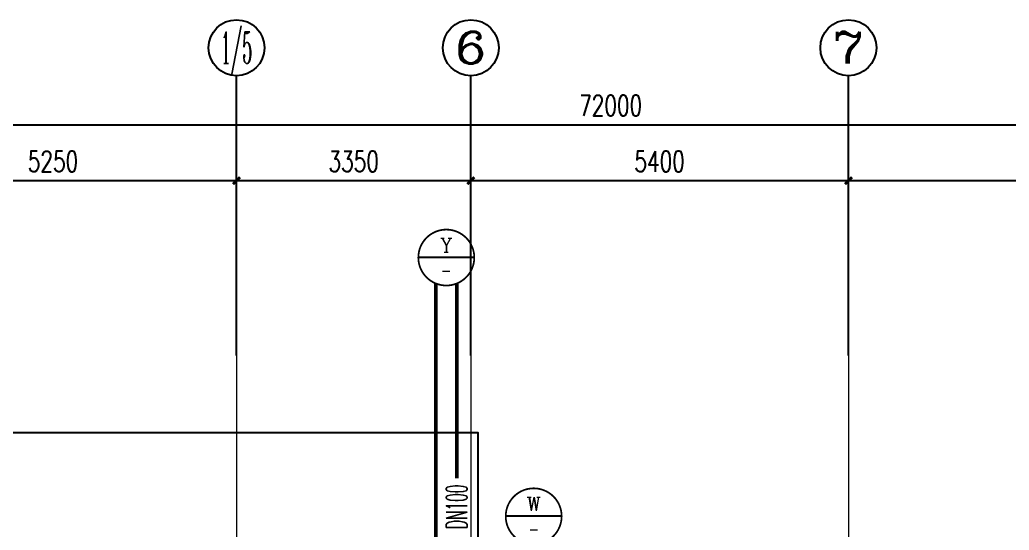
# Model space of a CAD drawing. Extents: x 1031190 to 1725648, y 733081 to 1571294.
# Drawn here: x 1320738 to 1334888, y 1155057 to 1162356 of the extents above; entities that cross this region are included whole.
import ezdxf
from ezdxf.enums import TextEntityAlignment as Align

# ---------------------------------------------------------------- set-up
doc = ezdxf.new("R2010")
doc.units = 0
doc.header["$LTSCALE"] = 1000
doc.header["$MEASUREMENT"] = 0
doc.linetypes.add('ACAD_ISO10W100', pattern=[18.5, 12, -3, 0.5, -3])
doc.linetypes.add('DOTE', pattern=[2.42, 2, -0.2, 0.02, -0.2])
for name, color, linetype in [('A-EQPM-MECH', 191, 'Continuous'), ('AXIS', 3, 'Continuous'), ('AXIS_TEXT', 4, 'Continuous'), ('C-AXIS(轴号)', 3, 'Continuous'), ('C-AXIS-T(字)', 7, 'Continuous'), ('DIM_雨水', 3, 'Continuous'), ('PIPE-雨水', 4, 'Y'), ('TEXT_雨水', 4, 'Continuous')]:
    doc.layers.add(name, color=color, linetype=linetype)
doc.layers.add('DOTE', color=19, linetype='DOTE', lineweight=9)
doc.styles.add('_TCH_AXIS', font='COMPLEX', dxfattribs={"bigfont": 'GBCBIG'})
doc.styles.add('_TCH_DIM_T3', font='SIMPLEX', dxfattribs={"width": 0.705882, "bigfont": 'GBCBIG'})
doc.styles.add('_TWT_CIRCLE', font='COMPLEX', dxfattribs={"width": 1.1, "height": 3.5, "bigfont": 'HZTXT'})
doc.styles.add('_TWT_PIPEDN', font='SIMPLEX.shx', dxfattribs={"width": 0.6, "oblique": 10, "height": 3, "bigfont": 'HZTXT.shx'})
doc.styles.add('COMPLEX', font='COMPLEX')
doc.styles.get("Standard").update_dxf_attribs({"font": 'gbenor.shx', "bigfont": 'gbcbig.shx'})
doc.linetypes.add('Y', pattern='A,2,-0.2,["Y",Standard,S=0.4,R=0,X=-0.1,Y=-0.115],-0.35', length=2.55)
doc.dimstyles.new('_TCH_ARCH&&100', dxfattribs={"dimtxt": 297.5, "dimasz": 100, "dimexe": 250, "dimexo": 300, "dimgap": 126.25, "dimtad": 1, "dimdec": 0, "dimzin": 0, "dimdsep": 46, "dimtxsty": '_TCH_DIM_T3', "dimblk": 'ARCHTICK', "dimcen": 0.09, "dimclrt": 7, "dimazin": 2, "dimtfac": 1, "dimtdec": 0, "dimtix": 1, "dimtmove": 2, "dimatfit": 3, "dimfxl": 0, "dimtolj": 1, "dimtzin": 0, "dimarcsym": 0})

# ---------------------------------------------------------------- blocks, each defined once
blk = doc.blocks.new('_ArchTick')
at = {"color": 0, "linetype": 'ByBlock', "const_width": 0.4}
blk.add_lwpolyline([(-0.5, -0.5), (0.5, 0.5)], dxfattribs=at)
blk = doc.blocks.new('*D1074')
at = {"layer": 'AXIS', "color": 0, "lineweight": -2}
for p, q in [((1293188, 1157856), (1293188, 1161106)), ((1365188, 1157856), (1365188, 1161106)), ((1293188, 1160856), (1365188, 1160856))]:
    blk.add_line(p, q, dxfattribs=at)
at = {"layer": 'Defpoints', "color": 0}
for p in [(1365188, 1160856), (1293188, 1157556), (1365188, 1157556)]:
    blk.add_point(p, dxfattribs=at)
at = {"layer": 'AXIS', "color": 0, "lineweight": -2, "xscale": 100, "yscale": 100, "zscale": 100, "rotation": 180}
blk.add_blockref('_ArchTick', (1293188, 1160856), dxfattribs=at)
at = {"layer": 'AXIS', "color": 0, "lineweight": -2, "xscale": 100, "yscale": 100, "zscale": 100}
blk.add_blockref('_ArchTick', (1365188, 1160856), dxfattribs=at)
at = {"layer": 'AXIS', "color": 7, "insert": (1329188, 1161131), "char_height": 297.5, "attachment_point": 5, "style": '_TCH_DIM_T3'}
blk.add_mtext('\\A1;72000', dxfattribs=at)
blk = doc.blocks.new('*D1083')
at = {"layer": 'AXIS', "color": 0, "lineweight": -2}
for p, q in [((1318588, 1157856), (1318588, 1160306)), ((1323838, 1157856), (1323838, 1160306)), ((1318588, 1160056), (1323838, 1160056))]:
    blk.add_line(p, q, dxfattribs=at)
at = {"layer": 'Defpoints', "color": 0}
for p in [(1323838, 1160056), (1318588, 1157556), (1323838, 1157556)]:
    blk.add_point(p, dxfattribs=at)
at = {"layer": 'AXIS', "color": 0, "lineweight": -2, "xscale": 100, "yscale": 100, "zscale": 100, "rotation": 180}
blk.add_blockref('_ArchTick', (1318588, 1160056), dxfattribs=at)
at = {"layer": 'AXIS', "color": 0, "lineweight": -2, "xscale": 100, "yscale": 100, "zscale": 100}
blk.add_blockref('_ArchTick', (1323838, 1160056), dxfattribs=at)
at = {"layer": 'AXIS', "color": 7, "insert": (1321213, 1160331), "char_height": 297.5, "attachment_point": 5, "style": '_TCH_DIM_T3'}
blk.add_mtext('\\A1;5250', dxfattribs=at)
blk = doc.blocks.new('*D1084')
at = {"layer": 'AXIS', "color": 0, "lineweight": -2}
for p, q in [((1323838, 1157856), (1323838, 1160306)), ((1327188, 1157856), (1327188, 1160306)), ((1323838, 1160056), (1327188, 1160056))]:
    blk.add_line(p, q, dxfattribs=at)
at = {"layer": 'Defpoints', "color": 0}
for p in [(1327188, 1160056), (1323838, 1157556), (1327188, 1157556)]:
    blk.add_point(p, dxfattribs=at)
at = {"layer": 'AXIS', "color": 0, "lineweight": -2, "xscale": 100, "yscale": 100, "zscale": 100, "rotation": 180}
blk.add_blockref('_ArchTick', (1323838, 1160056), dxfattribs=at)
at = {"layer": 'AXIS', "color": 0, "lineweight": -2, "xscale": 100, "yscale": 100, "zscale": 100}
blk.add_blockref('_ArchTick', (1327188, 1160056), dxfattribs=at)
at = {"layer": 'AXIS', "color": 7, "insert": (1325513, 1160331), "char_height": 297.5, "attachment_point": 5, "style": '_TCH_DIM_T3'}
blk.add_mtext('\\A1;3350', dxfattribs=at)
blk = doc.blocks.new('*D1085')
at = {"layer": 'AXIS', "color": 0, "lineweight": -2}
for p, q in [((1327188, 1157856), (1327188, 1160306)), ((1332588, 1157856), (1332588, 1160306)), ((1327188, 1160056), (1332588, 1160056))]:
    blk.add_line(p, q, dxfattribs=at)
at = {"layer": 'Defpoints', "color": 0}
for p in [(1332588, 1160056), (1327188, 1157556), (1332588, 1157556)]:
    blk.add_point(p, dxfattribs=at)
at = {"layer": 'AXIS', "color": 0, "lineweight": -2, "xscale": 100, "yscale": 100, "zscale": 100, "rotation": 180}
blk.add_blockref('_ArchTick', (1327188, 1160056), dxfattribs=at)
at = {"layer": 'AXIS', "color": 0, "lineweight": -2, "xscale": 100, "yscale": 100, "zscale": 100}
blk.add_blockref('_ArchTick', (1332588, 1160056), dxfattribs=at)
at = {"layer": 'AXIS', "color": 7, "insert": (1329888, 1160331), "char_height": 297.5, "attachment_point": 5, "style": '_TCH_DIM_T3'}
blk.add_mtext('\\A1;5400', dxfattribs=at)
blk = doc.blocks.new('*D1086')
at = {"layer": 'AXIS', "color": 0, "lineweight": -2}
for p, q in [((1332588, 1157856), (1332588, 1160306)), ((1340388, 1157856), (1340388, 1160306)), ((1332588, 1160056), (1340388, 1160056))]:
    blk.add_line(p, q, dxfattribs=at)
at = {"layer": 'Defpoints', "color": 0}
for p in [(1340388, 1160056), (1332588, 1157556), (1340388, 1157556)]:
    blk.add_point(p, dxfattribs=at)
at = {"layer": 'AXIS', "color": 0, "lineweight": -2, "xscale": 100, "yscale": 100, "zscale": 100, "rotation": 180}
blk.add_blockref('_ArchTick', (1332588, 1160056), dxfattribs=at)
at = {"layer": 'AXIS', "color": 0, "lineweight": -2, "xscale": 100, "yscale": 100, "zscale": 100}
blk.add_blockref('_ArchTick', (1340388, 1160056), dxfattribs=at)
at = {"layer": 'AXIS', "color": 7, "insert": (1336488, 1160331), "char_height": 297.5, "attachment_point": 5, "style": '_TCH_DIM_T3'}
blk.add_mtext('\\A1;7800', dxfattribs=at)
blk = doc.blocks.new('_AXISO')
blk.add_circle((0, 0), 0.5)
at = {"layer": 'AXIS_TEXT', "style": 'COMPLEX', "width": 1.041667}
blk.add_attdef('A', text='', height=0.56, dxfattribs=at).set_placement((-0.25, -0.28), (0.25, -0.28), align=Align.FIT)
blk = doc.blocks.new('*D1313')
at = {"layer": 'AXIS', "color": 0, "lineweight": -2}
for p, q in [((1293188, 1157856), (1293188, 1161106)), ((1365188, 1157856), (1365188, 1161106)), ((1293188, 1160856), (1365188, 1160856))]:
    blk.add_line(p, q, dxfattribs=at)
at = {"layer": 'Defpoints', "color": 0}
for p in [(1365188, 1160856), (1293188, 1157556), (1365188, 1157556)]:
    blk.add_point(p, dxfattribs=at)
at = {"layer": 'AXIS', "color": 0, "lineweight": -2, "xscale": 100, "yscale": 100, "zscale": 100, "rotation": 180}
blk.add_blockref('_ArchTick', (1293188, 1160856), dxfattribs=at)
at = {"layer": 'AXIS', "color": 0, "lineweight": -2, "xscale": 100, "yscale": 100, "zscale": 100}
blk.add_blockref('_ArchTick', (1365188, 1160856), dxfattribs=at)
at = {"layer": 'AXIS', "color": 7, "insert": (1329188, 1161131), "char_height": 297.5, "attachment_point": 5, "style": '_TCH_DIM_T3'}
blk.add_mtext('\\A1;72000', dxfattribs=at)
blk = doc.blocks.new('*D1322')
at = {"layer": 'AXIS', "color": 0, "lineweight": -2}
for p, q in [((1318588, 1157856), (1318588, 1160306)), ((1323838, 1157856), (1323838, 1160306)), ((1318588, 1160056), (1323838, 1160056))]:
    blk.add_line(p, q, dxfattribs=at)
at = {"layer": 'Defpoints', "color": 0}
for p in [(1323838, 1160056), (1318588, 1157556), (1323838, 1157556)]:
    blk.add_point(p, dxfattribs=at)
at = {"layer": 'AXIS', "color": 0, "lineweight": -2, "xscale": 100, "yscale": 100, "zscale": 100, "rotation": 180}
blk.add_blockref('_ArchTick', (1318588, 1160056), dxfattribs=at)
at = {"layer": 'AXIS', "color": 0, "lineweight": -2, "xscale": 100, "yscale": 100, "zscale": 100}
blk.add_blockref('_ArchTick', (1323838, 1160056), dxfattribs=at)
at = {"layer": 'AXIS', "color": 7, "insert": (1321213, 1160331), "char_height": 297.5, "attachment_point": 5, "style": '_TCH_DIM_T3'}
blk.add_mtext('\\A1;5250', dxfattribs=at)
blk = doc.blocks.new('*D1323')
at = {"layer": 'AXIS', "color": 0, "lineweight": -2}
for p, q in [((1323838, 1157856), (1323838, 1160306)), ((1327188, 1157856), (1327188, 1160306)), ((1323838, 1160056), (1327188, 1160056))]:
    blk.add_line(p, q, dxfattribs=at)
at = {"layer": 'Defpoints', "color": 0}
for p in [(1327188, 1160056), (1323838, 1157556), (1327188, 1157556)]:
    blk.add_point(p, dxfattribs=at)
at = {"layer": 'AXIS', "color": 0, "lineweight": -2, "xscale": 100, "yscale": 100, "zscale": 100, "rotation": 180}
blk.add_blockref('_ArchTick', (1323838, 1160056), dxfattribs=at)
at = {"layer": 'AXIS', "color": 0, "lineweight": -2, "xscale": 100, "yscale": 100, "zscale": 100}
blk.add_blockref('_ArchTick', (1327188, 1160056), dxfattribs=at)
at = {"layer": 'AXIS', "color": 7, "insert": (1325513, 1160331), "char_height": 297.5, "attachment_point": 5, "style": '_TCH_DIM_T3'}
blk.add_mtext('\\A1;3350', dxfattribs=at)
blk = doc.blocks.new('*D1324')
at = {"layer": 'AXIS', "color": 0, "lineweight": -2}
for p, q in [((1327188, 1157856), (1327188, 1160306)), ((1332588, 1157856), (1332588, 1160306)), ((1327188, 1160056), (1332588, 1160056))]:
    blk.add_line(p, q, dxfattribs=at)
at = {"layer": 'Defpoints', "color": 0}
for p in [(1332588, 1160056), (1327188, 1157556), (1332588, 1157556)]:
    blk.add_point(p, dxfattribs=at)
at = {"layer": 'AXIS', "color": 0, "lineweight": -2, "xscale": 100, "yscale": 100, "zscale": 100, "rotation": 180}
blk.add_blockref('_ArchTick', (1327188, 1160056), dxfattribs=at)
at = {"layer": 'AXIS', "color": 0, "lineweight": -2, "xscale": 100, "yscale": 100, "zscale": 100}
blk.add_blockref('_ArchTick', (1332588, 1160056), dxfattribs=at)
at = {"layer": 'AXIS', "color": 7, "insert": (1329888, 1160331), "char_height": 297.5, "attachment_point": 5, "style": '_TCH_DIM_T3'}
blk.add_mtext('\\A1;5400', dxfattribs=at)
blk = doc.blocks.new('*D1325')
at = {"layer": 'AXIS', "color": 0, "lineweight": -2}
for p, q in [((1332588, 1157856), (1332588, 1160306)), ((1340388, 1157856), (1340388, 1160306)), ((1332588, 1160056), (1340388, 1160056))]:
    blk.add_line(p, q, dxfattribs=at)
at = {"layer": 'Defpoints', "color": 0}
for p in [(1340388, 1160056), (1332588, 1157556), (1340388, 1157556)]:
    blk.add_point(p, dxfattribs=at)
at = {"layer": 'AXIS', "color": 0, "lineweight": -2, "xscale": 100, "yscale": 100, "zscale": 100, "rotation": 180}
blk.add_blockref('_ArchTick', (1332588, 1160056), dxfattribs=at)
at = {"layer": 'AXIS', "color": 0, "lineweight": -2, "xscale": 100, "yscale": 100, "zscale": 100}
blk.add_blockref('_ArchTick', (1340388, 1160056), dxfattribs=at)
at = {"layer": 'AXIS', "color": 7, "insert": (1336488, 1160331), "char_height": 297.5, "attachment_point": 5, "style": '_TCH_DIM_T3'}
blk.add_mtext('\\A1;7800', dxfattribs=at)

msp = doc.modelspace()

# ---------------------------------------------------------------- linework, layer by layer
at = {"layer": 'A-EQPM-MECH', "color": 8}
msp.add_lwpolyline([(1293087.7, 1153656.1), (1293087.7, 1156456.1), (1327287.7, 1156456.1), (1327287.7, 1153656.1)], dxfattribs=at)
msp.add_lwpolyline([(1293087.7, 1153656.1), (1293087.7, 1156456.1), (1327287.7, 1156456.1), (1327287.7, 1153656.1)], dxfattribs=at)
at = {"layer": 'C-AXIS(轴号)'}
for p, q in [((1323837.7, 1157556.1), (1323837.7, 1161556.1)), ((1323837.7, 1157556.1), (1323837.7, 1161556.1)), ((1327187.7, 1157556.1), (1327187.7, 1161556.1)), ((1327187.7, 1157556.1), (1327187.7, 1161556.1)), ((1332587.7, 1157556.1), (1332587.7, 1161556.1)), ((1332587.7, 1157556.1), (1332587.7, 1161556.1))]:
    msp.add_line(p, q, dxfattribs=at)
at = {"layer": 'DIM_雨水'}
for p, q in [((1327237.7, 1158956.1), (1326437.7, 1158956.1)), ((1327237.7, 1158956.1), (1326437.7, 1158956.1)), ((1328487.2, 1155256.1), (1327687.2, 1155256.1)), ((1328487.2, 1155256.1), (1327687.2, 1155256.1))]:
    msp.add_line(p, q, dxfattribs=at)
at = {"layer": 'DIM_雨水', "const_width": 25}
for points in [[(1327237.7, 1158956.1, 1), (1326437.7, 1158956.1, 1)], [(1327237.7, 1158956.1, 1), (1326437.7, 1158956.1, 1)], [(1328487.2, 1155256.1, 1), (1327687.2, 1155256.1, 1)], [(1328487.2, 1155256.1, 1), (1327687.2, 1155256.1, 1)]]:
    msp.add_lwpolyline(points, format="xyb", close=True, dxfattribs=at)
at = {"layer": 'DOTE', "linetype": 'ACAD_ISO10W100', "ltscale": 100}
for p, q in [((1323837.7, 1157556.1), (1323837.7, 1143906.1)), ((1323837.7, 1157556.1), (1323837.7, 1143906.1)), ((1327187.7, 1157556.1), (1327187.7, 1132856.1)), ((1327187.7, 1157556.1), (1327187.7, 1132856.1)), ((1332587.7, 1157556.1), (1332587.7, 1132856.1)), ((1332587.7, 1157556.1), (1332587.7, 1132856.1))]:
    msp.add_line(p, q, dxfattribs=at)
at = {"layer": 'PIPE-雨水', "const_width": 55}
for points in [[(1326687.7, 1154513.2), (1326687.7, 1158585.3)], [(1326687.7, 1154513.2), (1326687.7, 1158585.3)], [(1326987.6, 1155796.7), (1326987.5, 1158585.3)], [(1326987.6, 1155796.7), (1326987.5, 1158585.3)]]:
    msp.add_lwpolyline(points, dxfattribs=at)

# ---------------------------------------------------------------- block references
at = {"layer": 'C-AXIS(轴号)'}
ref = msp.add_blockref('_AXISO', (1323837.7, 1161956.1), dxfattribs=dict(at, xscale=800, yscale=800, zscale=800))
ref.add_attrib('A', '1/5', dxfattribs={"layer": 'C-AXIS-T(字)', "height": 452.55, "style": '_TCH_AXIS', "width": 0.411765}).set_placement((1323611.4, 1161729.9), (1324064, 1161729.9), align=Align.FIT)
ref = msp.add_blockref('_AXISO', (1323837.7, 1161956.1), dxfattribs=dict(at, xscale=800, yscale=800, zscale=800))
ref.add_attrib('A', '1/5', dxfattribs={"layer": 'C-AXIS-T(字)', "height": 452.55, "style": '_TCH_AXIS', "width": 0.411765}).set_placement((1323611.4, 1161729.9), (1324064, 1161729.9), align=Align.FIT)
ref = msp.add_blockref('_AXISO', (1327187.7, 1161956.1), dxfattribs=dict(at, xscale=800, yscale=800, zscale=800))
ref.add_attrib('A', '6', dxfattribs={"layer": 'C-AXIS-T(字)', "height": 452.5, "style": '_TCH_AXIS', "width": 1.5}).set_placement((1326961.4, 1161729.9), (1327414, 1161729.9), align=Align.FIT)
ref = msp.add_blockref('_AXISO', (1327187.7, 1161956.1), dxfattribs=dict(at, xscale=800, yscale=800, zscale=800))
ref.add_attrib('A', '6', dxfattribs={"layer": 'C-AXIS-T(字)', "height": 452.5, "style": '_TCH_AXIS', "width": 1.5}).set_placement((1326961.4, 1161729.9), (1327414, 1161729.9), align=Align.FIT)
ref = msp.add_blockref('_AXISO', (1332587.7, 1161956.1), dxfattribs=dict(at, xscale=800, yscale=800, zscale=800))
ref.add_attrib('A', '7', dxfattribs={"layer": 'C-AXIS-T(字)', "height": 452.5, "style": '_TCH_AXIS', "width": 1.5}).set_placement((1332361.4, 1161729.9), (1332814, 1161729.9), align=Align.FIT)
ref = msp.add_blockref('_AXISO', (1332587.7, 1161956.1), dxfattribs=dict(at, xscale=800, yscale=800, zscale=800))
ref.add_attrib('A', '7', dxfattribs={"layer": 'C-AXIS-T(字)', "height": 452.5, "style": '_TCH_AXIS', "width": 1.5}).set_placement((1332361.4, 1161729.9), (1332814, 1161729.9), align=Align.FIT)

# ---------------------------------------------------------------- texts
at = {"layer": 'DIM_雨水', "color": 7, "style": '_TWT_CIRCLE'}
for s, height, width, p, p2 in [('Y', 203.9, 0.926316, (1326752.3, 1159030.9), (1326923.1, 1159030.9)), ('Y', 203.9, 0.926316, (1326752.3, 1159030.9), (1326923.1, 1159030.9)), ('-', 207, 0.855556, (1326761.8, 1158674.9), (1326913.6, 1158674.9)), ('-', 207, 0.855556, (1326761.8, 1158674.9), (1326913.6, 1158674.9)), ('-', 207, 0.855556, (1328011.4, 1154974.9), (1328163.1, 1154974.9)), ('-', 207, 0.855556, (1328011.4, 1154974.9), (1328163.1, 1154974.9))]:
    msp.add_text(s, height=height, dxfattribs=dict(at, width=width)).set_placement(p, p2, align=Align.FIT)
msp.add_text('W', height=197, dxfattribs=at).set_placement((1327984.1, 1155331.9), (1328190.4, 1155331.9), align=Align.FIT)
msp.add_text('W', height=197, dxfattribs=at).set_placement((1327984.1, 1155331.9), (1328190.4, 1155331.9), align=Align.FIT)
at = {"layer": 'TEXT_雨水', "color": 0, "style": '_TWT_PIPEDN', "width": 0.48}
msp.add_text('DN100', height=300, rotation=90.00212, dxfattribs=at).set_placement((1327137.6, 1155073))
msp.add_text('DN100', height=300, rotation=90.00212, dxfattribs=at).set_placement((1327137.6, 1155073))

# ---------------------------------------------------------------- dimensions: what is measured, and where the dimension line sits
at = {"layer": 'AXIS'}
for p1, p2, distance, picture, middle in [((1293187.7, 1157556.1), (1365187.7, 1157556.1), 3300, '*D1074', (1329187.7, 1161131.1)), ((1293187.7, 1157556.1), (1365187.7, 1157556.1), 3300, '*D1313', (1329187.7, 1161131.1)), ((1318587.7, 1157556.1), (1323837.7, 1157556.1), 2500, '*D1083', (1321212.7, 1160331.1)), ((1318587.7, 1157556.1), (1323837.7, 1157556.1), 2500, '*D1322', (1321212.7, 1160331.1)), ((1323837.7, 1157556.1), (1327187.7, 1157556.1), 2500, '*D1084', (1325512.7, 1160331.1)), ((1323837.7, 1157556.1), (1327187.7, 1157556.1), 2500, '*D1323', (1325512.7, 1160331.1)), ((1327187.7, 1157556.1), (1332587.7, 1157556.1), 2500, '*D1085', (1329887.7, 1160331.1)), ((1327187.7, 1157556.1), (1332587.7, 1157556.1), 2500, '*D1324', (1329887.7, 1160331.1)), ((1332587.7, 1157556.1), (1340387.7, 1157556.1), 2500, '*D1086', (1336487.7, 1160331.1)), ((1332587.7, 1157556.1), (1340387.7, 1157556.1), 2500, '*D1325', (1336487.7, 1160331.1))]:
    dim = msp.add_aligned_dim(p1=p1, p2=p2, distance=distance, dimstyle='_TCH_ARCH&&100', dxfattribs=at)
    dim.commit()
    dim.dimension.update_dxf_attribs({"geometry": picture, "text_midpoint": middle})

doc.saveas('drawing.dxf')
